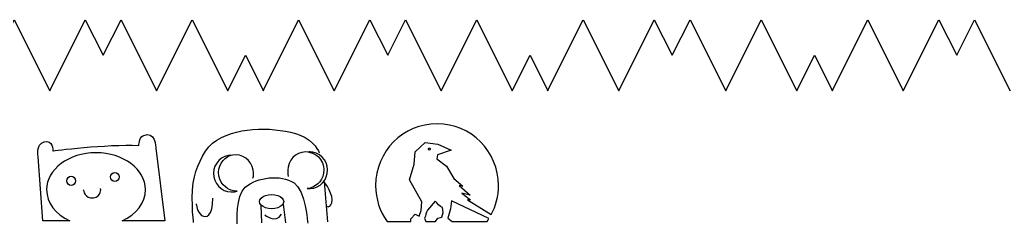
# Model space of a CAD drawing. Extents: x -2445 to 19593, y -8321 to 2625.
# Drawn here: x 11068 to 19593, y 175 to 1939 of the extents above; entities that cross this region are included whole.
import ezdxf

# ---------------------------------------------------------------- set-up
doc = ezdxf.new("R2010")
doc.units = 0
doc.layers.add('Layer_1', color=7, linetype='CONTINUOUS')

msp = doc.modelspace()

# ---------------------------------------------------------------- linework, layer by layer
at = {"layer": 'Layer_1', "color": 7}
for points in [[(10712.6928, 1326.521504), (11018.8344, 1938.805), (11324.976, 1326.521504), (11631.1184, 1938.805), (11786.4568, 1632.663232), (11939.5272, 1938.805), (12245.6696, 1326.521504), (12551.8112, 1938.805), (12857.9528, 1326.521504), (13011.024, 1632.663232), (13164.0944, 1326.521504)], [(13161.8264, 1326.521504), (13467.9688, 1938.805), (13774.1104, 1326.521504), (14080.252, 1938.805), (14235.5904, 1632.663232), (14388.6616, 1938.805), (14694.8032, 1326.521504), (15000.9448, 1938.805), (15307.0864, 1326.521504), (15460.1576, 1632.663232), (15613.228, 1326.521504)], [(15610.9608, 1326.521504), (15917.1024, 1938.805), (16223.244, 1326.521504), (16529.3856, 1938.805), (16684.7248, 1632.663232), (16837.7952, 1938.805), (17143.9368, 1326.521504), (17450.0784, 1938.805), (17756.2208, 1326.521504), (17909.2912, 1632.663232), (18062.3624, 1326.521504)], [(18060.0944, 1326.521504), (18366.236, 1938.805), (18672.3776, 1326.521504), (18978.52, 1938.805), (19133.8584, 1632.663232), (19286.9288, 1938.805), (19593.0712, 1326.521504)], [(14659.4384, 1041.73576), (14659.4384, 1041.73576)], [(14229.1808, 199.204464), (14433.3024, 199.204464), (14433.3024, 220.70196), (14471.7496, 261.422664), (14505.4424, 245.81692), (14521.6, 294.724312), (14529.8032, 367.256088), (14421.6232, 556.804992), (14461.5176, 693.953992), (14470.9232, 800.40741), (14557.4288, 878.955441), (14666.776, 866.656254), (14780.1544, 815.186572), (14664.3992, 772.50225), (14657.9912, 738.602608), (14740.9832, 674.833512), (14804.132, 570.24076), (14880.7168, 504.198504), (14848.5736, 508.849136), (14945.0016, 426.373648), (14873.688, 442.186888), (14946.2424, 386.686336), (14920.5072, 386.686336), (15126.0752, 258.32224)], [(12238.616, 832.429072), (12317.1936, 203.812872), (11950.0776, 203.812872)], [(11265.8864, 203.812872), (11225.244, 756.561568)], [(13687.8456, 541.563216), (13715.8808, 195.094224)], [(13333.6208, 349.243392), (13354.5592, 186.410008)], [(14641.9712, 374.387608), (14577.4792, 297.079784)], [(14641.9712, 374.387608), (14641.9712, 374.387608)], [(14784.8048, 377.901432), (14774.724, 308.177088), (14752.4384, 228.306976), (14789.456, 199.824912), (15089.7984, 199.513776)], [(15106.3352, 224.215336), (14784.8048, 377.900528), (14784.8048, 377.901328)], [(13151.3968, 187.69104), (13146.1624, 339.415104)], [(14552.02, 226.304808), (14563.0096, 199.10128), (14645.692, 199.10128), (14665.536, 228.866872), (14700.2624, 235.894984), (14710.5936, 275.259592), (14706.6232, 319.985312)], [(11497.5296, 203.812872), (11265.8864, 203.812872)]]:
    msp.add_lwpolyline(points, dxfattribs=at)
at = {"layer": 'Layer_1', "color": 1}
for points in [[(12897.7384, 770.990364), (12874.2688, 765.888002)], [(12884.648, 769.8878), (12884.648, 769.8878)], [(13558.468, 798.305236), (13558.468, 798.305236)], [(14599.6192, 823.312026), (14599.6192, 823.312026)], [(11547.6808, 549.28088), (11547.6808, 549.28088)], [(11923.5584, 583.451576), (11923.5584, 583.451576)], [(13339.7024, 370.143936), (13339.7024, 370.143936)]]:
    msp.add_lwpolyline(points, dxfattribs=at)
at = {"layer": 'Layer_1', "color": 7}
for points in [[(12764.3008, 901.228046), (12969.6488, 1024.460528), (13271.0064, 1015.597608), (13481.4648, 944.372488)], [(14659.4384, 1041.73576), (14367.3728, 1041.73576), (14130.5824, 803.284462), (14130.5824, 509.055952)], [(15188.1904, 509.055952), (15188.1904, 803.284462), (14951.5032, 1041.73576), (14659.4384, 1041.73576)], [(12089.5904, 854.105599), (12096.0144, 853.649933), (12090.3856, 918.559744), (12127.5248, 938.101624)], [(12127.5248, 938.101624), (12236.7488, 992.29568), (12238.616, 832.429072), (12238.616, 832.429072)], [(13481.4648, 944.372488), (13600.88, 898.687296), (13646.6576, 790.455989), (13646.6576, 790.455989)], [(11225.244, 756.561568), (11225.244, 756.561568), (11203.8624, 863.866974), (11276.7248, 886.620218)], [(11276.7248, 886.620218), (11352.0416, 910.139741), (11352.5928, 808.043151), (11352.5928, 808.043151)], [(11352.5928, 808.043151), (11352.5928, 808.043151), (11814.5816, 868.579626), (12089.5904, 854.105599)], [(12570.32, 584.748928), (12605.0104, 703.518992), (12658.2064, 837.559182), (12764.3008, 901.228046)], [(11723.804, 791.76252), (11488.8616, 791.76252), (11298.3784, 649.219944), (11298.3784, 473.38776)], [(12149.1752, 473.38776), (12149.1752, 649.219944), (11958.7456, 791.76252), (11723.804, 791.76252)], [(13008.3488, 494.888392), (13113.0328, 583.175136), (13310.4912, 607.670328), (13428.0128, 530.85188)], [(12563.02, 189.561224), (12563.02, 189.561224), (12533.3816, 458.281328), (12570.32, 584.748928)], [(13428.0128, 530.85188), (13530.1592, 464.083728), (13545.7528, 184.206464), (13545.7528, 184.206464)], [(13754.0296, 360.507816), (13777.412, 418.963424), (13687.8456, 541.563216), (13687.8456, 541.563216)], [(11298.3784, 473.38776), (11298.3784, 359.801952), (11377.9232, 260.162576), (11497.5296, 203.812872)], [(11614.3656, 471.00504), (11614.3656, 471.00504), (11627.9136, 392.428144), (11701.0712, 403.266232)], [(11701.0712, 403.266232), (11774.2296, 414.104504), (11763.3912, 484.552872), (11763.3912, 484.552872)], [(11950.0776, 203.812872), (12069.684, 260.162576), (12149.1752, 359.801952), (12149.1752, 473.38776)], [(12939.6768, 178.360968), (12939.6768, 178.360968), (12923.2064, 423.08228), (13008.3488, 494.888392)], [(14130.5824, 509.055952), (14130.5824, 393.485408), (14167.1192, 286.506104), (14229.1808, 199.204464)], [(15126.0752, 258.32224), (15165.7224, 333.05416), (15188.1904, 418.399224), (15188.1904, 509.055952)], [(12585.1728, 350.743256), (12585.1728, 350.743256), (12596.0072, 278.82512), (12632.8696, 251.852448)], [(12632.8696, 251.852448), (12669.732, 224.88), (12732.6232, 242.85256), (12729.0272, 401.092232)], [(13705.3168, 335.176968), (13705.3168, 335.176968), (13730.6472, 302.052208), (13754.0296, 360.507816)], [(14706.6232, 319.985312), (14681.6776, 327.6926), (14663.5984, 356.386016), (14641.9712, 374.387608)], [(13176.3672, 255.78716), (13176.3672, 255.78716), (13267.1944, 175.195464), (13321.6176, 262.999408)], [(14577.4792, 297.079784), (14559.756, 275.244624), (14564.7024, 251.197528), (14552.02, 226.304808)], [(15089.7984, 199.513776), (15101.4824, 217.551872), (15092.936, 201.679224), (15106.3352, 224.215336)]]:
    msp.add_open_spline(points, degree=3, dxfattribs=at)
at = {"layer": 'Layer_1', "color": 1}
for points in [[(12862.0416, 767.620083), (12777.932, 752.789216), (12722.0704, 670.99268), (12737.2464, 584.927168)], [(12781.892, 592.864176), (12768.0896, 671.140536), (12813.1184, 745.842296), (12884.648, 769.8878)], [(12884.648, 769.8878), (12877.1768, 769.697312), (12869.616, 768.955542), (12862.0416, 767.620083)], [(13077.568, 642.01376), (13062.392, 728.079496), (12981.196, 789.134137), (12897.7384, 770.990364)], [(13557.3504, 797.066382), (13473.2408, 811.897022), (13392.7664, 754.143048), (13377.5912, 668.077536)], [(13558.468, 798.305236), (13556.3496, 798.237204), (13554.2632, 798.035605), (13552.1608, 797.880039)], [(13552.1608, 797.880039), (13553.9864, 797.625602), (13555.8584, 797.423094), (13557.688, 797.100398)], [(13557.688, 797.100398), (13641.7976, 782.269532), (13697.7296, 700.402248), (13682.5544, 614.336736)], [(13589.72, 796.03752), (13579.2064, 797.891378), (13568.7472, 798.632922), (13558.4672, 798.305236)], [(13714.5856, 613.344608), (13729.7616, 699.41012), (13673.8296, 781.206654), (13589.72, 796.03752)], [(14585.7232, 823.312026), (14585.7232, 826.149074), (14587.0472, 828.770614), (14589.1968, 830.189138)], [(14589.1968, 816.434915), (14587.0472, 817.85344), (14585.7232, 820.47498), (14585.7232, 823.312026)], [(14589.1968, 830.189138), (14591.3464, 831.60766), (14593.9952, 831.60766), (14596.1456, 830.189138)], [(14596.1456, 816.434915), (14593.9952, 815.016394), (14591.3472, 815.016394), (14589.1968, 816.434915)], [(14596.1456, 830.189138), (14598.2952, 828.770614), (14599.6192, 826.149074), (14599.6192, 823.312026)], [(14599.6192, 823.312026), (14599.6192, 820.47498), (14598.2952, 817.85344), (14596.1456, 816.434915)], [(11847.6904, 583.451576), (11847.6904, 605.150024), (11864.6744, 622.740096), (11885.6248, 622.740096)], [(11885.6248, 622.740096), (11906.5744, 622.740096), (11923.5584, 605.150024), (11923.5584, 583.451576)], [(13074.5736, 572.476952), (13080.44, 594.423008), (13081.7928, 618.052384), (13077.568, 642.01376)], [(13377.5912, 668.077536), (13371.2664, 632.211552), (13373.2912, 615.485784), (13378.344, 585.640824)], [(13682.5544, 614.336736), (13669.6704, 541.270456), (13609.62, 488.681656), (13540.3256, 483.517832)], [(13540.3256, 483.517832), (13622.404, 472.109632), (13699.7432, 529.169008), (13714.5856, 613.344608)], [(11471.8128, 549.28088), (11471.8128, 570.979328), (11488.7968, 588.569392), (11509.7464, 588.569392)], [(11509.7464, 509.992376), (11488.7968, 509.992376), (11471.8128, 527.582432), (11471.8128, 549.28088)], [(11509.7464, 588.569392), (11530.6968, 588.569392), (11547.6808, 570.979328), (11547.6808, 549.28088)], [(11547.6808, 549.28088), (11547.6808, 527.582432), (11530.6968, 509.992376), (11509.7464, 509.992376)], [(11885.6248, 544.16308), (11864.6744, 544.16308), (11847.6904, 561.753128), (11847.6904, 583.451576)], [(11923.5584, 583.451576), (11923.5584, 561.753128), (11906.5744, 544.16308), (11885.6248, 544.16308)], [(12737.2464, 584.927168), (12752.4224, 498.861208), (12832.924, 441.120152), (12917.0336, 455.950792)], [(12939.0024, 461.62008), (12863.5456, 459.729488), (12795.6968, 514.573304), (12781.892, 592.864176)], [(12917.0336, 455.950792), (12924.6184, 457.288288), (12931.9056, 459.225376), (12939.0024, 461.62008)], [(13183.2296, 423.144136), (13215.5144, 434.07956), (13255.3016, 434.07956), (13287.5864, 423.144136)], [(13131.1136, 370.143936), (13131.0736, 392.001616), (13150.9448, 412.208712), (13183.2296, 423.144136)], [(13183.2296, 317.143736), (13150.9448, 328.07916), (13131.0752, 348.286256), (13131.1136, 370.143936)], [(13287.5864, 423.144136), (13319.8712, 412.208712), (13339.7408, 392.001616), (13339.7024, 370.143936)], [(13339.7024, 370.143936), (13339.7424, 348.286256), (13319.8712, 328.07916), (13287.5864, 317.143736)], [(13287.5864, 317.143736), (13255.3016, 306.208312), (13215.5144, 306.208312), (13183.2296, 317.143736)]]:
    msp.add_open_spline(points, degree=3, dxfattribs=at)

doc.saveas('drawing.dxf')
